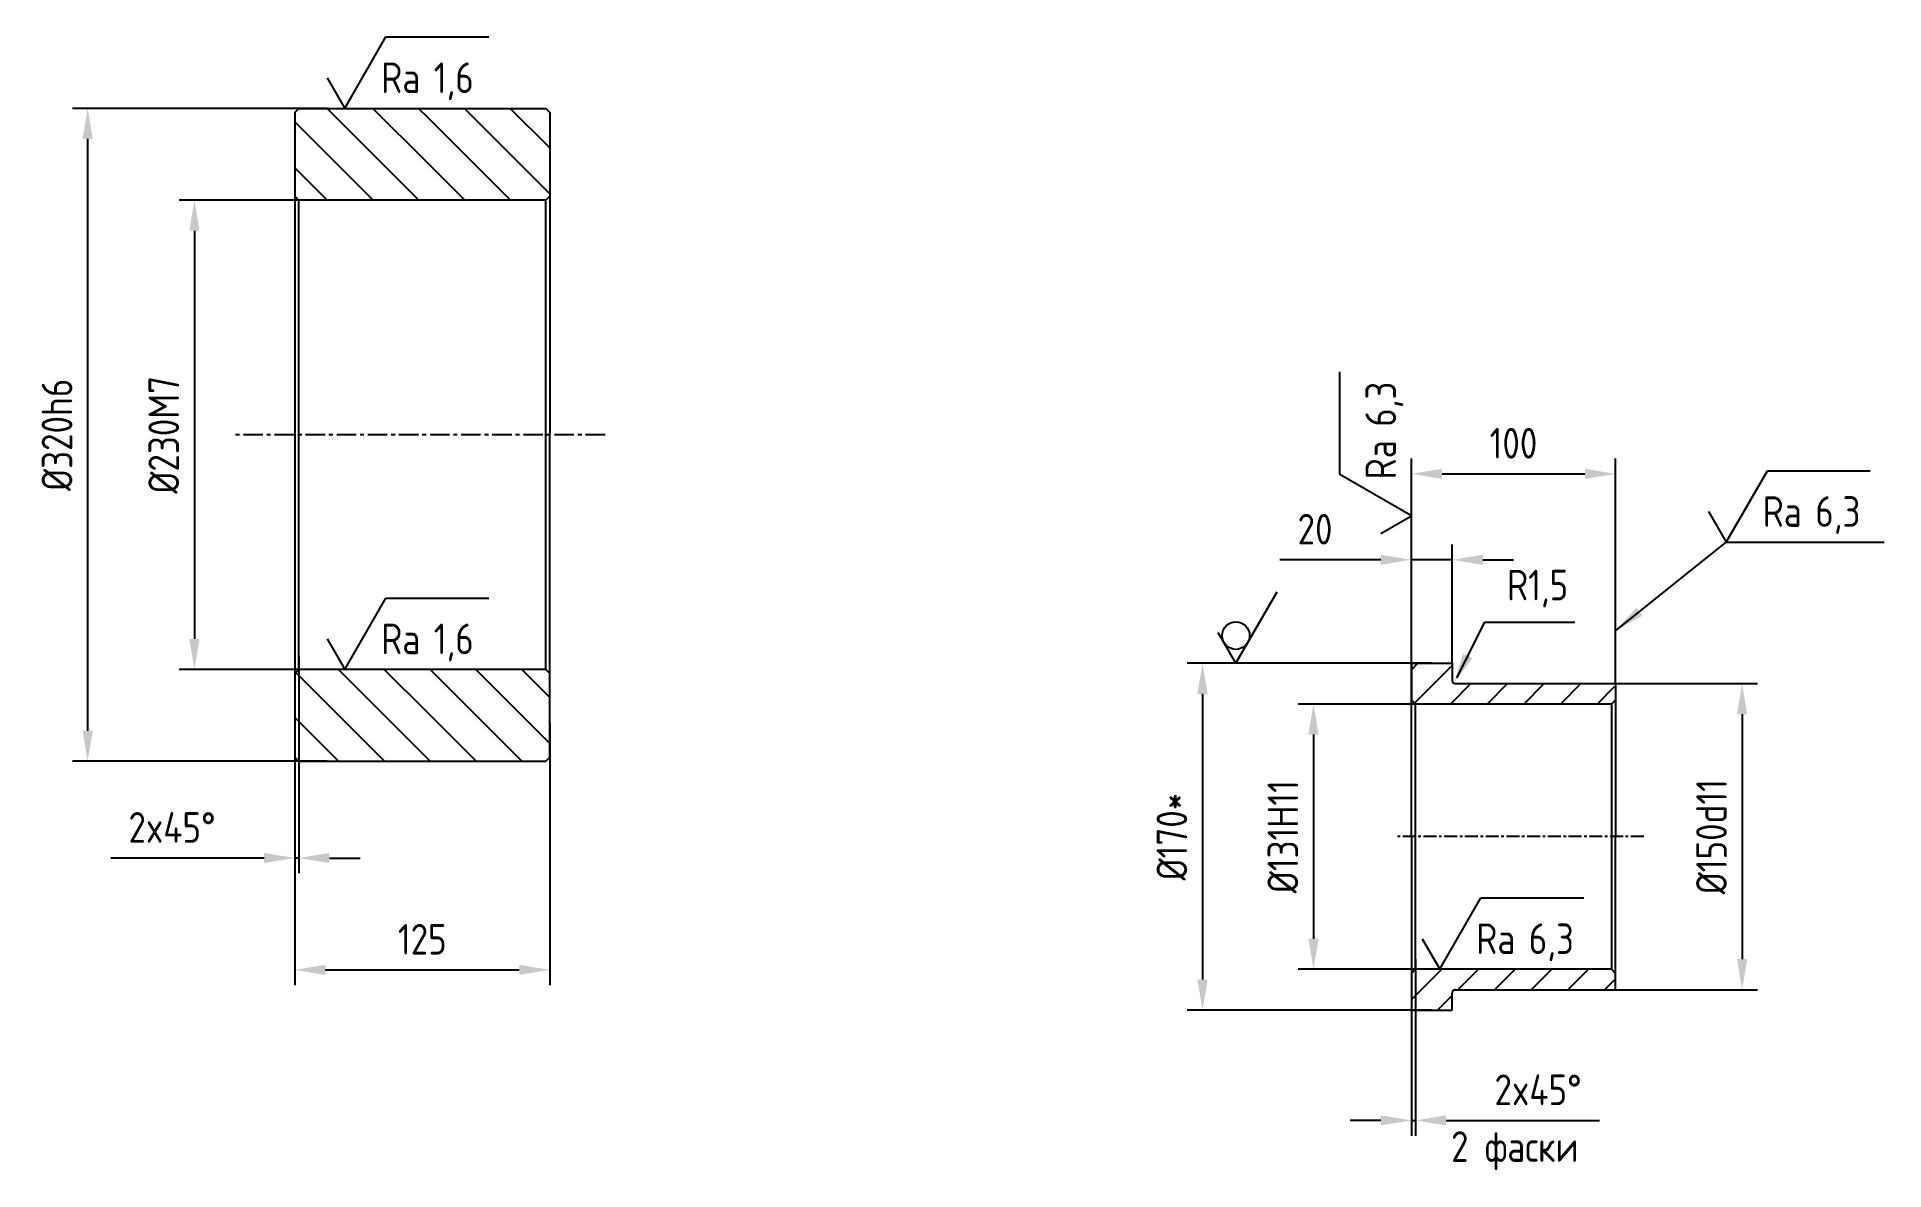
# Model space of a CAD drawing. Header units: millimetres. Extents: x 11567 to 12472, y 3691 to 4247.
import ezdxf

# ---------------------------------------------------------------- set-up
doc = ezdxf.new("R2010")
doc.units = ezdxf.units.MM
doc.linetypes.add('CENTER', pattern=[50.8, 31.75, -6.35, 6.35, -6.35])
for name, color, linetype in [('Cen', 5, 'CENTER'), ('Cont', 6, 'Continuous'), ('Dim', 7, 'Continuous'), ('Hatch', 2, 'Continuous'), ('Text', 3, 'Continuous')]:
    doc.layers.add(name, color=color, linetype=linetype)
doc.styles.add('Style1', font='romans.shx', dxfattribs={"width": 0.8})
doc.dimstyles.new('Copy of LIN 5', dxfattribs={"dimscale": 5, "dimtxt": 3, "dimasz": 3, "dimexe": 1.5, "dimexo": 0, "dimgap": 1.5, "dimtad": 1, "dimtoh": 1, "dimdec": 0, "dimrnd": 1, "dimdsep": 46, "dimtxsty": 'Style1', "dimcen": 0, "dimdle": 2, "dimse1": 1, "dimclrd": 256, "dimclrt": 3, "dimadec": 0, "dimazin": 0, "dimtfac": 0.666667, "dimtdec": 0, "dimtmove": 0, "dimatfit": 2, "dimfxl": 1, "dimtvp": 0.833333, "dimtolj": 1, "dimtzin": 0, "dimarcsym": 1})
doc.dimstyles.new('LIN 5', dxfattribs={"dimscale": 5, "dimtxt": 3, "dimasz": 3, "dimexe": 1.5, "dimexo": 0, "dimgap": 1.5, "dimtad": 1, "dimdec": 0, "dimrnd": 1, "dimdsep": 46, "dimtxsty": 'Style1', "dimcen": 0, "dimdle": 2, "dimclrd": 256, "dimclrt": 3, "dimadec": 0, "dimazin": 0, "dimtfac": 0.666667, "dimtdec": 0, "dimtmove": 0, "dimatfit": 2, "dimfxl": 1, "dimtvp": 0.833333, "dimtolj": 1, "dimtzin": 0, "dimarcsym": 0})
pattern_1 = [(225, (-5662.356, -12547.682), (8.980256, -8.980256), [])]

# ---------------------------------------------------------------- blocks, each defined once
blk = doc.blocks.new('*D8')
at = {"layer": 'Dim', "color": 0, "lineweight": -2, "transparency": 16777216}
for p, q in [((11731.91, 4166.51), (11636.9, 4166.51)), ((11714.96, 3936.51), (11636.9, 3936.51))]:
    blk.add_line(p, q, dxfattribs=at)
at = {"layer": 'Dim', "lineweight": -2, "transparency": 16777216}
blk.add_line((11644.4, 4151.51), (11644.4, 3951.51), dxfattribs=at)
at = {"layer": 'Dim', "transparency": 16777216}
for points in [[(11641.9, 4151.51), (11646.9, 4151.51), (11644.4, 4166.51)], [(11641.9, 3951.51), (11646.9, 3951.51), (11644.4, 3936.51)]]:
    blk.add_solid(points, dxfattribs=at)
at = {"layer": 'Dim', "color": 3, "transparency": 16777216, "insert": (11629.4, 4051.51), "char_height": 15, "attachment_point": 5, "rotation": 90, "style": 'Style1'}
blk.add_mtext('\\A1;%%c230M7', dxfattribs=at)
blk = doc.blocks.new('*D9')
at = {"layer": 'Dim', "color": 0, "lineweight": -2, "transparency": 16777216}
for p, q in [((11709.36, 4211.51), (11584.61, 4211.51)), ((11709.36, 3891.51), (11584.61, 3891.51))]:
    blk.add_line(p, q, dxfattribs=at)
at = {"layer": 'Dim', "lineweight": -2, "transparency": 16777216}
blk.add_line((11592.11, 4196.51), (11592.11, 3906.51), dxfattribs=at)
at = {"layer": 'Dim', "transparency": 16777216}
for points in [[(11589.61, 4196.51), (11594.61, 4196.51), (11592.11, 4211.51)], [(11589.61, 3906.51), (11594.61, 3906.51), (11592.11, 3891.51)]]:
    blk.add_solid(points, dxfattribs=at)
at = {"layer": 'Dim', "color": 3, "transparency": 16777216, "insert": (11577.11, 4051.51), "char_height": 15, "attachment_point": 5, "rotation": 90, "style": 'Style1'}
blk.add_mtext('\\A1;%%c320h6', dxfattribs=at)
blk = doc.blocks.new('*D10')
at = {"layer": 'Dim', "color": 0, "lineweight": -2, "transparency": 16777216}
for p, q in [((11818.54, 3910.43), (11818.54, 3781.8)), ((11693.54, 3902.02), (11693.54, 3781.8))]:
    blk.add_line(p, q, dxfattribs=at)
at = {"layer": 'Dim', "lineweight": -2, "transparency": 16777216}
blk.add_line((11708.54, 3789.3), (11803.54, 3789.3), dxfattribs=at)
at = {"layer": 'Dim', "transparency": 16777216}
for points in [[(11708.54, 3791.8), (11708.54, 3786.8), (11693.54, 3789.3)], [(11803.54, 3791.8), (11803.54, 3786.8), (11818.54, 3789.3)]]:
    blk.add_solid(points, dxfattribs=at)
at = {"layer": 'Dim', "color": 3, "transparency": 16777216, "insert": (11756.04, 3804.3), "char_height": 15, "attachment_point": 5, "style": 'Style1'}
blk.add_mtext('\\A1;125', dxfattribs=at)
blk = doc.blocks.new('*D11')
at = {"layer": 'Dim', "color": 0, "lineweight": -2, "transparency": 16777216}
for p, q in [((11695.54, 3942.76), (11695.54, 3836.62)), ((11693.54, 3927.16), (11693.54, 3836.62))]:
    blk.add_line(p, q, dxfattribs=at)
at = {"layer": 'Dim', "lineweight": -2, "transparency": 16777216}
for p, q in [((11678.54, 3844.12), (11603.39, 3844.12)), ((11695.54, 3844.12), (11693.54, 3844.12)), ((11710.54, 3844.12), (11725.54, 3844.12))]:
    blk.add_line(p, q, dxfattribs=at)
at = {"layer": 'Dim', "transparency": 16777216}
for points in [[(11678.54, 3846.62), (11678.54, 3841.62), (11693.54, 3844.12)], [(11710.54, 3846.62), (11710.54, 3841.62), (11695.54, 3844.12)]]:
    blk.add_solid(points, dxfattribs=at)
at = {"layer": 'Dim', "color": 3, "transparency": 16777216, "insert": (11633.46, 3859.12), "char_height": 15, "attachment_point": 5, "style": 'Style1'}
blk.add_mtext('\\A1;2x45%%d', dxfattribs=at)
blk = doc.blocks.new('sherISO_03')
at = {"layer": 'Text'}
blk.add_line((4.04, 7), (14.12, 7), dxfattribs=at)
blk.add_lwpolyline([(-1.73, 3), (0, 0), (4.04, 7)], dxfattribs=at)
at = {"layer": 'Text', "style": 'Style1', "width": 0.8}
blk.add_text('Ra', height=3, dxfattribs=at).set_placement((3.58, 1.5))
blk.add_attdef('6,3', (8.73, 1.5), '', height=3, dxfattribs=at)
blk = doc.blocks.new('*D12')
at = {"layer": 'Dim', "color": 0, "linetype": 'ByBlock', "lineweight": -2, "transparency": 16777216}
for p, q in [((12240.59, 3939.57), (12240.59, 3997.77)), ((12260.59, 3939.57), (12260.59, 3997.77))]:
    blk.add_line(p, q, dxfattribs=at)
at = {"layer": 'Dim', "linetype": 'ByBlock', "lineweight": -2, "transparency": 16777216}
for p, q in [((12225.59, 3990.27), (12176.16, 3990.27)), ((12260.59, 3990.27), (12240.59, 3990.27)), ((12275.59, 3990.27), (12290.59, 3990.27))]:
    blk.add_line(p, q, dxfattribs=at)
at = {"layer": 'Dim', "transparency": 16777216}
for points in [[(12225.59, 3992.77), (12225.59, 3987.77), (12240.59, 3990.27)], [(12275.59, 3992.77), (12275.59, 3987.77), (12260.59, 3990.27)]]:
    blk.add_solid(points, dxfattribs=at)
at = {"layer": 'Dim', "color": 3, "transparency": 16777216, "insert": (12193.38, 4005.27), "char_height": 15, "attachment_point": 5, "style": 'Style1'}
blk.add_mtext('\\A1;20', dxfattribs=at)
blk = doc.blocks.new('*D13')
at = {"layer": 'Dim', "color": 0, "linetype": 'ByBlock', "lineweight": -2, "transparency": 16777216}
for p, q in [((12240.59, 3963.4), (12240.59, 4039.89)), ((12340.59, 3929.57), (12340.59, 4039.89))]:
    blk.add_line(p, q, dxfattribs=at)
at = {"layer": 'Dim', "linetype": 'ByBlock', "lineweight": -2, "transparency": 16777216}
blk.add_line((12255.59, 4032.39), (12325.59, 4032.39), dxfattribs=at)
at = {"layer": 'Dim', "transparency": 16777216}
for points in [[(12255.59, 4034.89), (12255.59, 4029.89), (12240.59, 4032.39)], [(12325.59, 4034.89), (12325.59, 4029.89), (12340.59, 4032.39)]]:
    blk.add_solid(points, dxfattribs=at)
at = {"layer": 'Dim', "color": 3, "transparency": 16777216, "insert": (12290.59, 4047.39), "char_height": 15, "attachment_point": 5, "style": 'Style1'}
blk.add_mtext('\\A1;100', dxfattribs=at)
blk = doc.blocks.new('*D14')
at = {"layer": 'Dim', "color": 0, "linetype": 'ByBlock', "lineweight": -2, "transparency": 16777216}
for p, q in [((12261.42, 3919.57), (12185.13, 3919.57)), ((12261.42, 3789.57), (12185.13, 3789.57))]:
    blk.add_line(p, q, dxfattribs=at)
at = {"layer": 'Dim', "linetype": 'ByBlock', "lineweight": -2, "transparency": 16777216}
blk.add_line((12192.63, 3904.57), (12192.63, 3804.57), dxfattribs=at)
at = {"layer": 'Dim', "transparency": 16777216}
for points in [[(12190.13, 3904.57), (12195.13, 3904.57), (12192.63, 3919.57)], [(12190.13, 3804.57), (12195.13, 3804.57), (12192.63, 3789.57)]]:
    blk.add_solid(points, dxfattribs=at)
at = {"layer": 'Dim', "color": 3, "transparency": 16777216, "insert": (12177.63, 3854.57), "char_height": 15, "attachment_point": 5, "rotation": 90, "style": 'Style1'}
blk.add_mtext('\\A1;%%c131H11', dxfattribs=at)
blk = doc.blocks.new('*D15')
at = {"layer": 'Dim', "color": 0, "linetype": 'ByBlock', "lineweight": -2, "transparency": 16777216}
for p, q in [((12307.38, 3929.57), (12410.1, 3929.57)), ((12314.29, 3779.57), (12410.1, 3779.57))]:
    blk.add_line(p, q, dxfattribs=at)
at = {"layer": 'Dim', "linetype": 'ByBlock', "lineweight": -2, "transparency": 16777216}
blk.add_line((12402.6, 3914.57), (12402.6, 3794.57), dxfattribs=at)
at = {"layer": 'Dim', "transparency": 16777216}
for points in [[(12400.1, 3914.57), (12405.1, 3914.57), (12402.6, 3929.57)], [(12400.1, 3794.57), (12405.1, 3794.57), (12402.6, 3779.57)]]:
    blk.add_solid(points, dxfattribs=at)
at = {"layer": 'Dim', "color": 3, "transparency": 16777216, "insert": (12387.6, 3854.57), "char_height": 15, "attachment_point": 5, "rotation": 90, "style": 'Style1'}
blk.add_mtext('\\A1;%%c150d11', dxfattribs=at)
blk = doc.blocks.new('*D16')
at = {"layer": 'Dim', "color": 0, "linetype": 'ByBlock', "lineweight": -2, "transparency": 16777216}
for p, q in [((12250.59, 3939.57), (12130.76, 3939.57)), ((12250.59, 3769.57), (12130.76, 3769.57))]:
    blk.add_line(p, q, dxfattribs=at)
at = {"layer": 'Dim', "linetype": 'ByBlock', "lineweight": -2, "transparency": 16777216}
blk.add_line((12138.26, 3924.57), (12138.26, 3784.57), dxfattribs=at)
at = {"layer": 'Dim', "transparency": 16777216}
for points in [[(12135.76, 3924.57), (12140.76, 3924.57), (12138.26, 3939.57)], [(12135.76, 3784.57), (12140.76, 3784.57), (12138.26, 3769.57)]]:
    blk.add_solid(points, dxfattribs=at)
at = {"layer": 'Dim', "color": 3, "transparency": 16777216, "insert": (12123.26, 3854.57), "char_height": 15, "attachment_point": 5, "rotation": 90, "style": 'Style1'}
blk.add_mtext('\\A1;%%c170*', dxfattribs=at)
blk = doc.blocks.new('*D17')
at = {"layer": 'Dim', "color": 0, "linetype": 'ByBlock', "lineweight": -2, "transparency": 16777216}
for p, q in [((12240.59, 3794.59), (12240.59, 3708.03)), ((12242.59, 3794.59), (12242.59, 3708.03))]:
    blk.add_line(p, q, dxfattribs=at)
at = {"layer": 'Dim', "linetype": 'ByBlock', "lineweight": -2, "transparency": 16777216}
for p, q in [((12225.59, 3715.53), (12210.59, 3715.53)), ((12240.59, 3715.53), (12242.59, 3715.53)), ((12257.59, 3715.53), (12332.73, 3715.53))]:
    blk.add_line(p, q, dxfattribs=at)
at = {"layer": 'Dim', "transparency": 16777216}
for points in [[(12225.59, 3718.03), (12225.59, 3713.03), (12240.59, 3715.53)], [(12257.59, 3718.03), (12257.59, 3713.03), (12242.59, 3715.53)]]:
    blk.add_solid(points, dxfattribs=at)
at = {"layer": 'Dim', "color": 3, "transparency": 16777216, "insert": (12302.66, 3730.53), "char_height": 15, "attachment_point": 5, "style": 'Style1'}
blk.add_mtext('\\A1;2x45%%d', dxfattribs=at)
blk = doc.blocks.new('*D18')
at = {"layer": 'Dim', "linetype": 'ByBlock', "lineweight": -2, "transparency": 16777216}
for p, q in [((12262.77, 3932.41), (12276.64, 3959.72)), ((12276.64, 3959.72), (12320.71, 3959.72)), ((12268.2, 3943.11), (12267.3, 3941.33))]:
    blk.add_line(p, q, dxfattribs=at)
at = {"layer": 'Dim', "transparency": 16777216}
blk.add_solid([(12265.97, 3944.24), (12270.43, 3941.98), (12261.41, 3929.74)], dxfattribs=at)
at = {"layer": 'Dim', "color": 3, "transparency": 16777216, "insert": (12302.42, 3976.15), "char_height": 15, "attachment_point": 5, "style": 'Style1'}
blk.add_mtext('\\A1;R1,5', dxfattribs=at)
blk = doc.blocks.new('sherISO_09')
at = {"layer": 'Text'}
for q in [(4.04, 7), (-1.73, 3)]:
    blk.add_line((0, 0), q, dxfattribs=at)
blk.add_circle((0, 2.71), 1.35, dxfattribs=at)

msp = doc.modelspace()

# ---------------------------------------------------------------- hatches: boundary and pattern name
at = {"layer": 'Hatch'}
h = msp.add_hatch(dxfattribs=at)
h.set_pattern_fill('ANSI31', color=256, scale=4, angle=180, style=0)
h.set_pattern_definition(pattern_1)
h.paths.add_polyline_path([(12242.59, 3919.57), (12240.59, 3921.57), (12240.59, 3939.57), (12260.59, 3939.57), (12260.59, 3929.57), (12292.09, 3929.57), (12292.09, 3919.57)])
h.paths.add_polyline_path([(12292.09, 3919.57), (12292.09, 3929.57), (12340.09, 3929.57), (12340.09, 3921.57), (12338.09, 3919.57)])
h = msp.add_hatch(dxfattribs=at)
h.set_pattern_fill('ANSI31', color=256, scale=4, angle=180, style=0)
h.set_pattern_definition(pattern_1)
h.paths.add_polyline_path([(12242.59, 3789.57), (12240.59, 3787.57), (12240.59, 3769.57), (12260.59, 3769.57), (12260.59, 3779.57), (12292.09, 3779.57), (12292.09, 3789.57)])
h.paths.add_polyline_path([(12292.09, 3789.57), (12292.09, 3779.57), (12340.09, 3779.57), (12340.09, 3787.57), (12338.09, 3789.57)])

# ---------------------------------------------------------------- linework, layer by layer
at = {"layer": 'Cen', "ltscale": 0.3}
msp.add_line((11845.59, 4051.51), (11663.11, 4051.51), dxfattribs=at)
at = {"layer": 'Cen', "ltscale": 0.2}
msp.add_line((12354.44, 3854.58), (12233.59, 3854.58), dxfattribs=at)
at = {"layer": 'Cont'}
for p, q in [((11693.54, 4209.51), (11695.54, 4211.51)), ((11693.54, 4209.51), (11693.54, 3893.51)), ((11695.54, 4211.51), (11816.54, 4211.51)), ((11816.54, 4211.51), (11818.54, 4209.51)), ((11818.54, 4209.51), (11818.54, 4051.51)), ((11695.54, 4166.51), (11693.54, 4168.51)), ((11816.54, 4166.51), (11695.54, 4166.51)), ((11695.54, 3936.51), (11695.54, 4166.51)), ((11816.54, 4166.51), (11818.54, 4168.51)), ((11816.54, 3936.51), (11816.54, 4166.51)), ((11818.54, 3893.51), (11818.54, 4051.51)), ((11695.54, 3936.51), (11693.54, 3934.51)), ((11816.54, 3936.51), (11695.54, 3936.51)), ((11816.54, 3936.51), (11818.54, 3934.51)), ((12240.59, 3939.57), (12240.59, 3919.58)), ((12240.59, 3929.57), (12240.59, 3939.57)), ((12240.59, 3854.58), (12240.59, 3939.57)), ((12240.59, 3921.57), (12240.59, 3939.57)), ((12240.59, 3939.57), (12260.59, 3939.57)), ((12260.59, 3939.57), (12260.59, 3931.07)), ((12262.09, 3929.57), (12340.59, 3929.57)), ((12340.59, 3929.57), (12340.59, 3921.57)), ((12240.59, 3921.57), (12242.59, 3919.57)), ((12338.59, 3919.57), (12242.59, 3919.57)), ((12242.59, 3789.57), (12242.59, 3919.57)), ((12340.59, 3921.57), (12338.59, 3919.57)), ((12338.59, 3919.57), (12338.59, 3789.57)), ((12340.59, 3921.57), (12340.59, 3854.58)), ((11695.54, 3891.51), (11693.54, 3893.51)), ((11695.54, 3891.51), (11816.54, 3891.51)), ((11816.54, 3891.51), (11818.54, 3893.51)), ((12240.59, 3854.58), (12240.59, 3769.57)), ((12340.59, 3787.57), (12340.59, 3854.58)), ((12240.59, 3787.57), (12242.59, 3789.57)), ((12240.59, 3787.57), (12240.59, 3769.57)), ((12338.59, 3789.57), (12242.59, 3789.57)), ((12340.59, 3787.57), (12338.59, 3789.57)), ((12340.59, 3779.57), (12340.59, 3787.57)), ((12240.59, 3779.57), (12240.59, 3769.57)), ((12260.59, 3769.57), (12260.59, 3778.08)), ((12261.98, 3779.57), (12340.59, 3779.57)), ((12240.59, 3769.57), (12260.59, 3769.57))]:
    msp.add_line(p, q, dxfattribs=at)
for centre, start, end in [((12262.09, 3931.07), 180, 270), ((12262.09, 3778.08), 90, 180)]:
    msp.add_arc(centre, 1.5, start, end, dxfattribs=at)
at = {"layer": 'Dim'}
msp.add_line((12394.79, 3998.92), (12472.13, 3998.92), dxfattribs=at)
at = {"layer": 'Hatch'}
for p, q in [((11754.36, 4166.51), (11709.36, 4211.51)), ((11758.53, 4184.79), (11731.81, 4211.51)), ((11758.53, 4207.24), (11754.26, 4211.51)), ((11818.54, 4169.69), (11776.71, 4211.51)), ((11818.54, 4192.14), (11799.16, 4211.51)), ((11731.91, 4166.51), (11693.54, 4204.88)), ((11799.27, 4166.51), (11758.53, 4207.24)), ((11709.46, 4166.51), (11693.54, 4182.43)), ((11776.81, 4166.51), (11758.53, 4184.79)), ((11758.53, 3892.93), (11714.96, 3936.51)), ((11758.53, 3915.38), (11737.41, 3936.51)), ((11804.85, 3891.51), (11759.86, 3936.51)), ((11818.54, 3900.28), (11782.31, 3936.51)), ((11818.54, 3922.73), (11804.76, 3936.51)), ((11737.5, 3891.51), (11694.02, 3934.99)), ((11715.05, 3891.51), (11693.54, 3913.03)), ((11782.4, 3891.51), (11758.53, 3915.38)), ((11759.95, 3891.51), (11758.53, 3892.93))]:
    msp.add_line(p, q, dxfattribs=at)

# ---------------------------------------------------------------- block references
at = {"layer": 'Dim', "xscale": 5, "yscale": 5, "zscale": 5}
for p, values in [((11718.02, 4211.51), {'6,3': '1,6'}), ((12394.79, 3998.92), {'6,3': '6,3'}), ((11718.02, 3936.51), {'6,3': '1,6'}), ((12254.44, 3789.57), {'6,3': '6,3'})]:
    msp.add_blockref('sherISO_03', p, dxfattribs=at).add_auto_attribs(values)
at = {"layer": 'Dim', "xscale": 5, "yscale": 5, "zscale": 5, "rotation": 90}
msp.add_blockref('sherISO_03', (12240.59, 4011.79), dxfattribs=at).add_auto_attribs({'6,3': '6,3'})
at = {"layer": 'Dim', "xscale": 5, "yscale": 5, "zscale": 5}
msp.add_blockref('sherISO_09', (12154.59, 3939.57), dxfattribs=at)

# ---------------------------------------------------------------- texts
at = {"layer": 'Text', "style": 'Style1', "width": 0.8}
msp.add_text('2 фаски', height=15, dxfattribs=at).set_placement((12260.03, 3695.2))

# ---------------------------------------------------------------- dimensions: what is measured, and where the dimension line sits
at = {"layer": 'Dim'}
for base, p1, p2, text, picture, middle in [((11592.11, 3891.51), (11709.36, 4211.51), (11709.36, 3891.51), '%%c<>h6', '*D9', (11577.11, 4051.51)), ((11644.4, 3936.51), (11731.91, 4166.51), (11714.96, 3936.51), '%%c<>M7', '*D8', (11629.4, 4051.51))]:
    dim = msp.add_linear_dim(base=base, p1=p1, p2=p2, angle=90, text=text, dimstyle='LIN 5', dxfattribs=at)
    dim.commit()
    dim.dimension.update_dxf_attribs({"geometry": picture, "text_midpoint": middle})
for base, p1, p2, picture, middle in [((12340.59, 4032.39), (12240.59, 3963.4), (12340.59, 3929.57), '*D13', (12290.59, 4047.39)), ((12240.59, 3990.27), (12260.59, 3939.57), (12240.59, 3939.57), '*D12', (12193.38, 4005.27))]:
    dim = msp.add_linear_dim(base=base, p1=p1, p2=p2, dimstyle='LIN 5', override={"dimarcsym": 1}, dxfattribs=at)
    dim.commit()
    dim.dimension.update_dxf_attribs({"geometry": picture, "text_midpoint": middle})
dim = msp.add_radius_dim(center=(12262.09, 3931.07), mpoint=(12262.77, 3932.41), text='R1,5', dimstyle='Copy of LIN 5', dxfattribs=at)
dim.commit()
dim.dimension.update_dxf_attribs({"geometry": '*D18', "text_midpoint": (12302.42, 3959.72), "dimtype": 164})
dim = msp.add_linear_dim(base=(11693.54, 3844.12), p1=(11695.54, 3942.76), p2=(11693.54, 3927.16), text='<>x45%%d', dimstyle='LIN 5', dxfattribs=at)
dim.commit()
dim.dimension.update_dxf_attribs({"geometry": '*D11', "text_midpoint": (11633.46, 3859.12)})
for base, p1, p2, text, picture, middle in [((12138.26, 3769.57), (12250.59, 3939.57), (12250.59, 3769.57), '%%c<>*', '*D16', (12123.26, 3854.57)), ((12402.6, 3779.57), (12307.38, 3929.57), (12314.29, 3779.57), '%%c<>d11', '*D15', (12387.6, 3854.57)), ((12192.63, 3789.57), (12261.42, 3919.57), (12261.42, 3789.57), '%%c131H11', '*D14', (12177.63, 3854.57))]:
    dim = msp.add_linear_dim(base=base, p1=p1, p2=p2, angle=90, text=text, dimstyle='LIN 5', override={"dimarcsym": 1}, dxfattribs=at)
    dim.commit()
    dim.dimension.update_dxf_attribs({"geometry": picture, "text_midpoint": middle})
dim = msp.add_linear_dim(base=(11818.54, 3789.3), p1=(11693.54, 3902.02), p2=(11818.54, 3910.43), dimstyle='LIN 5', dxfattribs=at)
dim.commit()
dim.dimension.update_dxf_attribs({"geometry": '*D10', "text_midpoint": (11756.04, 3804.3)})
dim = msp.add_linear_dim(base=(12242.59, 3715.53), p1=(12240.59, 3794.59), p2=(12242.59, 3794.59), text='<>x45%%d', dimstyle='LIN 5', override={"dimarcsym": 1}, dxfattribs=at)
dim.commit()
dim.dimension.update_dxf_attribs({"geometry": '*D17', "text_midpoint": (12302.66, 3730.53)})

# ---------------------------------------------------------------- leaders
msp.add_leader([(12340.59, 3955.48), (12394.79, 3998.92)], dimstyle='LIN 5', override={"dimarcsym": 1}, dxfattribs=at)

doc.saveas('drawing.dxf')
